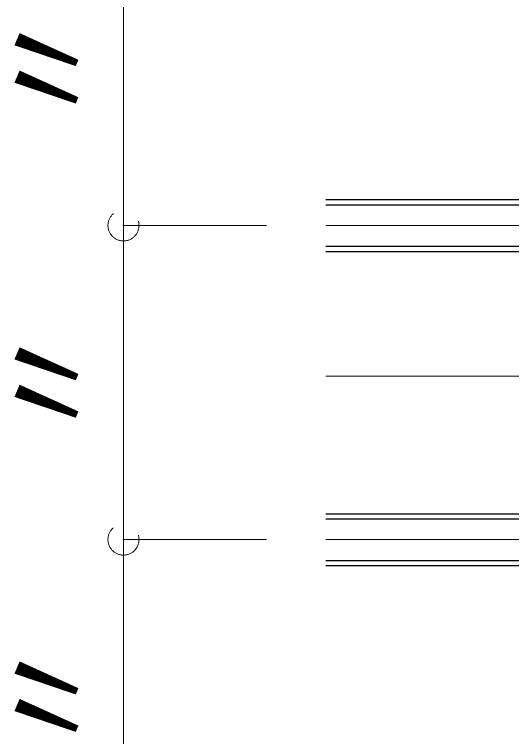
# Model space of a CAD drawing. Units: millimetres, scale not verified. Extents: x -9750 to 9750, y -6984 to 6875.
# Drawn here: x -4618 to -4138, y -3921 to -3225 of the extents above; entities that cross this region are included whole.
import ezdxf
from ezdxf.enums import TextEntityAlignment as Align

# ---------------------------------------------------------------- set-up
doc = ezdxf.new("R2010")
doc.units = ezdxf.units.MM
doc.header["$LTSCALE"] = 50
doc.header["$PDMODE"] = 32
doc.header["$PDSIZE"] = 30
doc.linetypes.add('CHAIN1', pattern=[8, 5, -1, 1, -1])
doc.linetypes.add('DASHED1', pattern=[1.8, 1.2, -0.6])
for name, color, linetype, lineweight in [('8-0_中心線', 4, 'CHAIN1', 9), ('8-3_野縁', 2, 'Continuous', 25), ('8-5_寸法', 3, 'DASHED1', 18)]:
    doc.layers.add(name, color=color, linetype=linetype, lineweight=lineweight)
doc.styles.add('ＭＳ ゴシック', font='')
doc.styles.get('ＭＳ ゴシック').set_extended_font_data('MS Gothic')

msp = doc.modelspace()

# ---------------------------------------------------------------- linework, layer by layer
at = {"layer": '8-0_中心線'}
for p, q in [((-4317.19, -3428.28), (-1347.18, -3428.28)), ((-4317.19, -3573.79), (-1148.29, -3573.79)), ((-4317.19, -3731.29), (-1347.18, -3731.29))]:
    msp.add_line(p, q, dxfattribs=at)
at = {"layer": '8-3_野縁'}
for p, q in [((-4317.19, -3403.29), (-1347.18, -3403.29)), ((-4317.19, -3408.29), (-1347.18, -3408.29)), ((-4317.19, -3448.29), (-1347.18, -3448.29)), ((-4317.19, -3453.29), (-1347.18, -3453.29)), ((-4317.19, -3706.29), (-1347.18, -3706.29)), ((-4317.19, -3711.29), (-1347.18, -3711.29)), ((-4317.19, -3751.29), (-1347.18, -3751.29)), ((-4317.19, -3756.29), (-1347.18, -3756.29))]:
    msp.add_line(p, q, dxfattribs=at)
at = {"layer": '8-5_寸法', "color": 4, "linetype": 'Continuous'}
for p, q in [((-4512.63, -3731.29), (-4374.45, -3731.29)), ((-4512.63, -4034.29), (-4512.63, -3731.29))]:
    msp.add_line(p, q, dxfattribs=at)
for points in [[(-4512.63, -3428.28), (-4512.63, -3125.29), (-4374.45, -3125.29)], [(-4512.63, -3731.29), (-4512.63, -3428.28), (-4374.45, -3428.28)]]:
    msp.add_lwpolyline(points, dxfattribs=at)
at = {"layer": '8-5_寸法', "color": 7}
for p in [(-4512.63, -3428.29), (-4512.63, -3731.29)]:
    msp.add_point(p, dxfattribs=at)

# ---------------------------------------------------------------- texts
at = {"layer": '8-5_寸法', "color": 4, "style": 'ＭＳ ゴシック'}
for p in [(-4512.63, -3339.29), (-4512.63, -3642.29), (-4512.63, -3945.29)]:
    msp.add_text('〃', height=91.64, rotation=90, dxfattribs=at).set_placement(p, align=Align.BOTTOM_LEFT)

doc.saveas('drawing.dxf')
